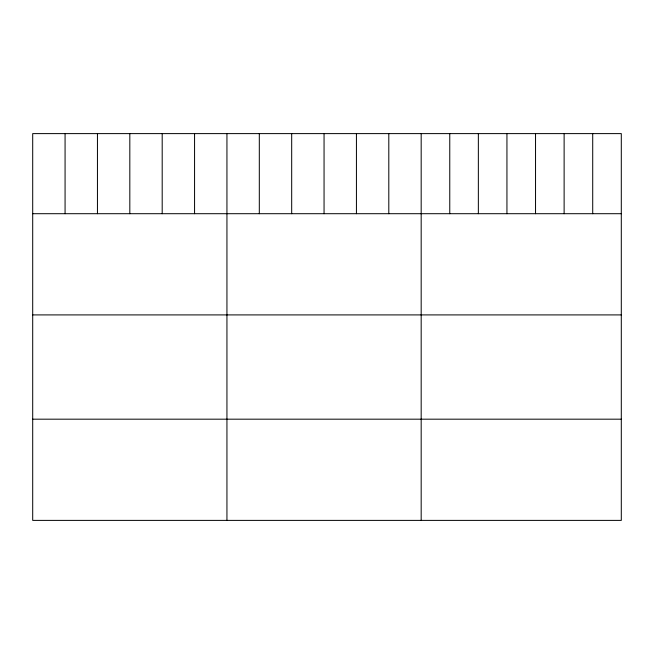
<?xml version="1.0" encoding="UTF-8"?>
<svg xmlns="http://www.w3.org/2000/svg" width="654" height="654" viewBox="0 0 654 654"><rect width="100%" height="100%" fill="white"/><g stroke="black" fill="none" stroke-linecap="round" stroke-linejoin="round"><path stroke-width="0.98" d="M621.3 213.703L621.3 520.388L32.7 520.388L32.7 133.612L621.3 133.612L621.3 213.703L32.7 213.703M32.7 314.909L621.3 314.909M32.7 419.181L621.3 419.181M592.712 133.612L592.712 213.703M564.124 133.612L564.124 213.703M535.536 133.612L535.536 213.703M506.94 133.612L506.94 213.703M478.352 133.612L478.352 213.703M449.764 133.612L449.764 213.703M421.176 133.612L421.176 520.388M388.803 133.612L388.803 213.703M356.43 133.612L356.43 213.703M324.057 133.612L324.057 213.703M291.684 133.612L291.684 213.703M259.311 133.612L259.311 213.703M226.938 133.612L226.938 520.388M194.565 133.612L194.565 213.703M162.192 133.612L162.192 213.703M129.819 133.612L129.819 213.703M97.446 133.612L97.446 213.703M65.073 133.612L65.073 213.703"/></g></svg>
